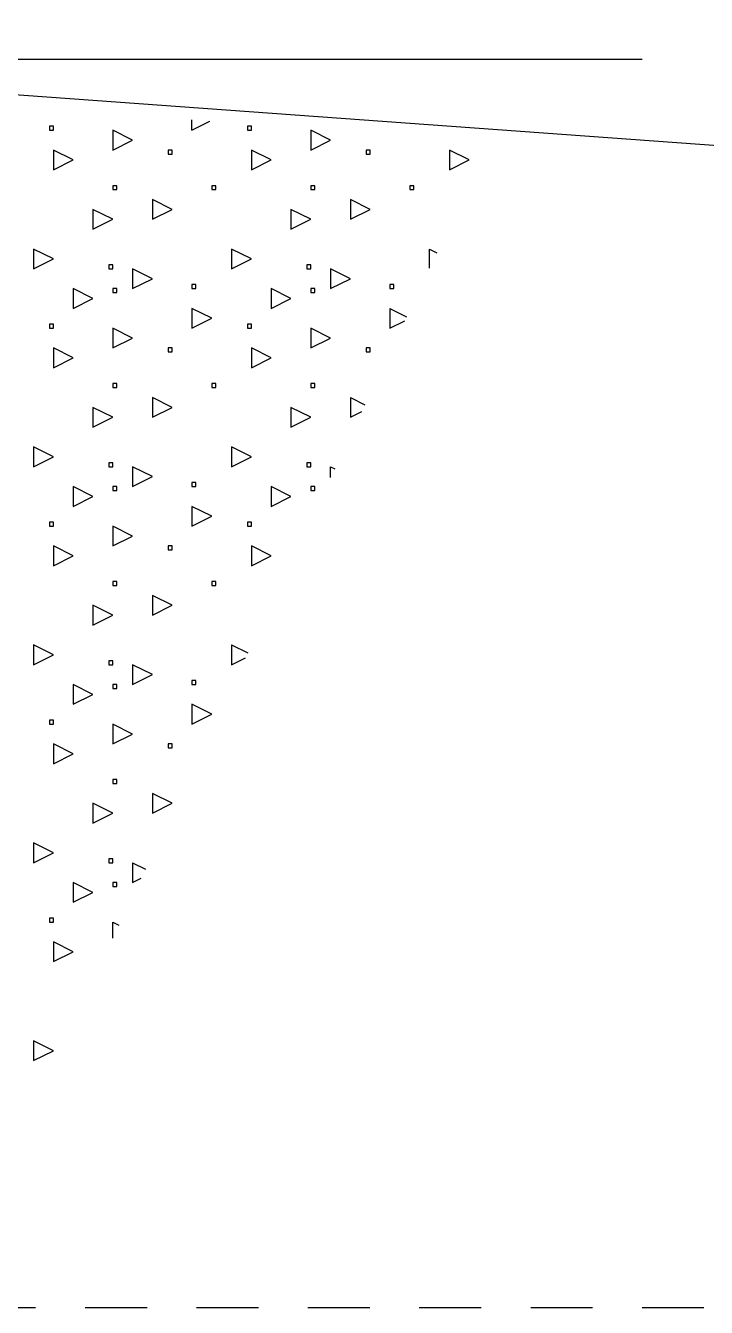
# Model space of a CAD drawing. Header units: metres. Extents: x -220 to 294, y -29 to 18.
# Drawn here: x 36.173 to 37.548, y -7.8 to -5.21 of the extents above; entities that cross this region are included whole.
import ezdxf

# ---------------------------------------------------------------- set-up
doc = ezdxf.new("R2010")
doc.units = ezdxf.units.M
doc.header["$MEASUREMENT"] = 0
doc.linetypes.add('DASHED4', pattern=[0.1875, 0.125, -0.0625])
for name, color, linetype in [('Cizgi', 7, 'Continuous'), ('Rota', 7, 'Continuous'), ('Tarama', 7, 'Continuous')]:
    doc.layers.add(name, color=color, linetype=linetype)

msp = doc.modelspace()

# ---------------------------------------------------------------- linework, layer by layer
at = {"layer": 'Cizgi', "color": 241, "linetype": 'Continuous', "lineweight": -3}
msp.add_lwpolyline([(34.2186, -5.2776), (37.4186, -5.2776)], dxfattribs=at)
at = {"layer": 'Cizgi', "color": 73, "linetype": 'DASHED4', "lineweight": -3}
msp.add_lwpolyline([(34.2686, -7.8), (40.7186, -7.8)], dxfattribs=at)
at = {"layer": 'Rota', "color": 18, "linetype": 'Continuous', "lineweight": -3}
msp.add_lwpolyline([(38.6686, -5.5325), (34.2186, -5.21)], dxfattribs=at)
at = {"layer": 'Tarama', "color": 251, "linetype": 'Continuous', "lineweight": -3}
for points in [[(36.5094, -5.4214), (36.5094, -5.4006)], [(36.5094, -5.4214), (36.5455, -5.4033)], [(36.2294, -5.4134), (36.2214, -5.4134)], [(36.2214, -5.4134), (36.2214, -5.4214)], [(36.2214, -5.4214), (36.2294, -5.4214)], [(36.2294, -5.4214), (36.2294, -5.4134)], [(36.3894, -5.4414), (36.3494, -5.4214)], [(36.3494, -5.4214), (36.3494, -5.4614)], [(36.6294, -5.4134), (36.6214, -5.4134)], [(36.6214, -5.4134), (36.6214, -5.4214)], [(36.6214, -5.4214), (36.6294, -5.4214)], [(36.6294, -5.4214), (36.6294, -5.4134)], [(36.7894, -5.4414), (36.7494, -5.4214)], [(36.7494, -5.4214), (36.7494, -5.4614)], [(36.2694, -5.4814), (36.2294, -5.4614)], [(36.2294, -5.4614), (36.2294, -5.5014)], [(36.3494, -5.4614), (36.3894, -5.4414)], [(36.4694, -5.4614), (36.4614, -5.4614)], [(36.4614, -5.4614), (36.4614, -5.4694)], [(36.4694, -5.4694), (36.4694, -5.4614)], [(36.6694, -5.4814), (36.6294, -5.4614)], [(36.6294, -5.4614), (36.6294, -5.5014)], [(36.7494, -5.4614), (36.7894, -5.4414)], [(36.8694, -5.4614), (36.8614, -5.4614)], [(36.8614, -5.4614), (36.8614, -5.4694)], [(36.8694, -5.4694), (36.8694, -5.4614)], [(37.0694, -5.4814), (37.0294, -5.4614)], [(37.0294, -5.4614), (37.0294, -5.5014)], [(36.2294, -5.5014), (36.2694, -5.4814)], [(36.4614, -5.4694), (36.4694, -5.4694)], [(36.6294, -5.5014), (36.6694, -5.4814)], [(36.8614, -5.4694), (36.8694, -5.4694)], [(37.0294, -5.5014), (37.0694, -5.4814)], [(36.3574, -5.5334), (36.3494, -5.5334)], [(36.3494, -5.5334), (36.3494, -5.5414)], [(36.3494, -5.5414), (36.3574, -5.5414)], [(36.3574, -5.5414), (36.3574, -5.5334)], [(36.5574, -5.5334), (36.5494, -5.5334)], [(36.5494, -5.5334), (36.5494, -5.5414)], [(36.5494, -5.5414), (36.5574, -5.5414)], [(36.5574, -5.5414), (36.5574, -5.5334)], [(36.7574, -5.5334), (36.7494, -5.5334)], [(36.7494, -5.5334), (36.7494, -5.5414)], [(36.7494, -5.5414), (36.7574, -5.5414)], [(36.7574, -5.5414), (36.7574, -5.5334)], [(36.9574, -5.5334), (36.9494, -5.5334)], [(36.9494, -5.5334), (36.9494, -5.5414)], [(36.9494, -5.5414), (36.9574, -5.5414)], [(36.9574, -5.5414), (36.9574, -5.5334)], [(36.4694, -5.5814), (36.4294, -5.5614)], [(36.4294, -5.5614), (36.4294, -5.6014)], [(36.8694, -5.5814), (36.8294, -5.5614)], [(36.8294, -5.5614), (36.8294, -5.6014)], [(36.3494, -5.6014), (36.3094, -5.5814)], [(36.3094, -5.5814), (36.3094, -5.6214)], [(36.4294, -5.6014), (36.4694, -5.5814)], [(36.7494, -5.6014), (36.7094, -5.5814)], [(36.7094, -5.5814), (36.7094, -5.6214)], [(36.8294, -5.6014), (36.8694, -5.5814)], [(36.3094, -5.6214), (36.3494, -5.6014)], [(36.7094, -5.6214), (36.7494, -5.6014)], [(36.2294, -5.6814), (36.1894, -5.6614)], [(36.1894, -5.6614), (36.1894, -5.7014)], [(36.6294, -5.6814), (36.5894, -5.6614)], [(36.5894, -5.6614), (36.5894, -5.7014)], [(36.9894, -5.6614), (37.0042, -5.6688)], [(36.9894, -5.7001), (36.9894, -5.6614)], [(36.1894, -5.7014), (36.2294, -5.6814)], [(36.3494, -5.6934), (36.3414, -5.6934)], [(36.3414, -5.6934), (36.3414, -5.7014)], [(36.3494, -5.7014), (36.3494, -5.6934)], [(36.5894, -5.7014), (36.6294, -5.6814)], [(36.7494, -5.6934), (36.7414, -5.6934)], [(36.7414, -5.6934), (36.7414, -5.7014)], [(36.7494, -5.7014), (36.7494, -5.6934)], [(36.3414, -5.7014), (36.3494, -5.7014)], [(36.4294, -5.7214), (36.3894, -5.7014)], [(36.3894, -5.7014), (36.3894, -5.7414)], [(36.3894, -5.7414), (36.4294, -5.7214)], [(36.7414, -5.7014), (36.7494, -5.7014)], [(36.8294, -5.7214), (36.7894, -5.7014)], [(36.7894, -5.7014), (36.7894, -5.7414)], [(36.7894, -5.7414), (36.8294, -5.7214)], [(36.3094, -5.7614), (36.2694, -5.7414)], [(36.2694, -5.7414), (36.2694, -5.7814)], [(36.3574, -5.7414), (36.3494, -5.7414)], [(36.3494, -5.7414), (36.3494, -5.7494)], [(36.3494, -5.7494), (36.3574, -5.7494)], [(36.3574, -5.7494), (36.3574, -5.7414)], [(36.5174, -5.7334), (36.5094, -5.7334)], [(36.5094, -5.7334), (36.5094, -5.7414)], [(36.5094, -5.7414), (36.5174, -5.7414)], [(36.5174, -5.7414), (36.5174, -5.7334)], [(36.7094, -5.7614), (36.6694, -5.7414)], [(36.6694, -5.7414), (36.6694, -5.7814)], [(36.7574, -5.7414), (36.7494, -5.7414)], [(36.7494, -5.7414), (36.7494, -5.7494)], [(36.7494, -5.7494), (36.7574, -5.7494)], [(36.7574, -5.7494), (36.7574, -5.7414)], [(36.9174, -5.7334), (36.9094, -5.7334)], [(36.9094, -5.7334), (36.9094, -5.7414)], [(36.9094, -5.7414), (36.9174, -5.7414)], [(36.9174, -5.7414), (36.9174, -5.7334)], [(36.2694, -5.7814), (36.3094, -5.7614)], [(36.6694, -5.7814), (36.7094, -5.7614)], [(36.5494, -5.8014), (36.5094, -5.7814)], [(36.5094, -5.7814), (36.5094, -5.8214)], [(36.5094, -5.8214), (36.5494, -5.8014)], [(36.9094, -5.7814), (36.943, -5.7982)], [(36.9094, -5.7814), (36.9094, -5.8214)], [(36.2294, -5.8134), (36.2214, -5.8134)], [(36.2214, -5.8134), (36.2214, -5.8214)], [(36.2214, -5.8214), (36.2294, -5.8214)], [(36.2294, -5.8214), (36.2294, -5.8134)], [(36.3894, -5.8414), (36.3494, -5.8214)], [(36.3494, -5.8214), (36.3494, -5.8614)], [(36.6294, -5.8134), (36.6214, -5.8134)], [(36.6214, -5.8134), (36.6214, -5.8214)], [(36.6214, -5.8214), (36.6294, -5.8214)], [(36.6294, -5.8214), (36.6294, -5.8134)], [(36.7894, -5.8414), (36.7494, -5.8214)], [(36.7494, -5.8214), (36.7494, -5.8614)], [(36.9094, -5.8214), (36.9391, -5.8065)], [(36.3494, -5.8614), (36.3894, -5.8414)], [(36.7494, -5.8614), (36.7894, -5.8414)], [(36.2694, -5.8814), (36.2294, -5.8614)], [(36.2294, -5.8614), (36.2294, -5.9014)], [(36.4694, -5.8614), (36.4614, -5.8614)], [(36.4614, -5.8614), (36.4614, -5.8694)], [(36.4614, -5.8694), (36.4694, -5.8694)], [(36.4694, -5.8694), (36.4694, -5.8614)], [(36.6694, -5.8814), (36.6294, -5.8614)], [(36.6294, -5.8614), (36.6294, -5.9014)], [(36.8694, -5.8614), (36.8614, -5.8614)], [(36.8614, -5.8614), (36.8614, -5.8694)], [(36.8614, -5.8694), (36.8694, -5.8694)], [(36.8694, -5.8694), (36.8694, -5.8614)], [(36.2294, -5.9014), (36.2694, -5.8814)], [(36.6294, -5.9014), (36.6694, -5.8814)], [(36.3574, -5.9334), (36.3494, -5.9334)], [(36.3494, -5.9334), (36.3494, -5.9414)], [(36.3494, -5.9414), (36.3574, -5.9414)], [(36.3574, -5.9414), (36.3574, -5.9334)], [(36.5574, -5.9334), (36.5494, -5.9334)], [(36.5494, -5.9334), (36.5494, -5.9414)], [(36.5494, -5.9414), (36.5574, -5.9414)], [(36.5574, -5.9414), (36.5574, -5.9334)], [(36.7574, -5.9334), (36.7494, -5.9334)], [(36.7494, -5.9334), (36.7494, -5.9414)], [(36.7494, -5.9414), (36.7574, -5.9414)], [(36.7574, -5.9414), (36.7574, -5.9334)], [(36.3494, -6.0014), (36.3094, -5.9814)], [(36.3094, -5.9814), (36.3094, -6.0214)], [(36.4694, -5.9814), (36.4294, -5.9614)], [(36.4294, -5.9614), (36.4294, -6.0014)], [(36.4294, -6.0014), (36.4694, -5.9814)], [(36.7494, -6.0014), (36.7094, -5.9814)], [(36.7094, -5.9814), (36.7094, -6.0214)], [(36.8294, -5.9614), (36.8589, -5.9761)], [(36.8294, -5.9614), (36.8294, -6.0014)], [(36.3094, -6.0214), (36.3494, -6.0014)], [(36.7094, -6.0214), (36.7494, -6.0014)], [(36.8294, -6.0014), (36.8524, -5.9899)], [(36.2294, -6.0814), (36.1894, -6.0614)], [(36.1894, -6.0614), (36.1894, -6.1014)], [(36.1894, -6.1014), (36.2294, -6.0814)], [(36.6294, -6.0814), (36.5894, -6.0614)], [(36.5894, -6.0614), (36.5894, -6.1014)], [(36.5894, -6.1014), (36.6294, -6.0814)], [(36.3494, -6.0934), (36.3414, -6.0934)], [(36.3414, -6.0934), (36.3414, -6.1014)], [(36.3414, -6.1014), (36.3494, -6.1014)], [(36.3494, -6.1014), (36.3494, -6.0934)], [(36.4294, -6.1214), (36.3894, -6.1014)], [(36.3894, -6.1014), (36.3894, -6.1414)], [(36.7494, -6.0934), (36.7414, -6.0934)], [(36.7414, -6.0934), (36.7414, -6.1014)], [(36.7414, -6.1014), (36.7494, -6.1014)], [(36.7494, -6.1014), (36.7494, -6.0934)], [(36.7894, -6.1014), (36.7977, -6.1056)], [(36.7894, -6.1232), (36.7894, -6.1014)], [(36.3894, -6.1414), (36.4294, -6.1214)], [(36.5174, -6.1334), (36.5094, -6.1334)], [(36.5094, -6.1334), (36.5094, -6.1414)], [(36.5174, -6.1414), (36.5174, -6.1334)], [(36.3094, -6.1614), (36.2694, -6.1414)], [(36.2694, -6.1414), (36.2694, -6.1814)], [(36.2694, -6.1814), (36.3094, -6.1614)], [(36.3574, -6.1414), (36.3494, -6.1414)], [(36.3494, -6.1414), (36.3494, -6.1494)], [(36.3494, -6.1494), (36.3574, -6.1494)], [(36.3574, -6.1494), (36.3574, -6.1414)], [(36.5094, -6.1414), (36.5174, -6.1414)], [(36.7094, -6.1614), (36.6694, -6.1414)], [(36.6694, -6.1414), (36.6694, -6.1814)], [(36.6694, -6.1814), (36.7094, -6.1614)], [(36.7574, -6.1414), (36.7494, -6.1414)], [(36.7494, -6.1414), (36.7494, -6.1494)], [(36.7494, -6.1494), (36.7574, -6.1494)], [(36.7574, -6.1494), (36.7574, -6.1414)], [(36.5494, -6.2014), (36.5094, -6.1814)], [(36.5094, -6.1814), (36.5094, -6.2214)], [(36.2294, -6.2134), (36.2214, -6.2134)], [(36.2214, -6.2134), (36.2214, -6.2214)], [(36.2294, -6.2214), (36.2294, -6.2134)], [(36.5094, -6.2214), (36.5494, -6.2014)], [(36.6294, -6.2134), (36.6214, -6.2134)], [(36.6214, -6.2134), (36.6214, -6.2214)], [(36.6294, -6.2214), (36.6294, -6.2134)], [(36.2214, -6.2214), (36.2294, -6.2214)], [(36.3894, -6.2414), (36.3494, -6.2214)], [(36.3494, -6.2214), (36.3494, -6.2614)], [(36.3494, -6.2614), (36.3894, -6.2414)], [(36.6214, -6.2214), (36.6294, -6.2214)], [(36.2694, -6.2814), (36.2294, -6.2614)], [(36.2294, -6.2614), (36.2294, -6.3014)], [(36.4694, -6.2614), (36.4614, -6.2614)], [(36.4614, -6.2614), (36.4614, -6.2694)], [(36.4694, -6.2694), (36.4694, -6.2614)], [(36.6694, -6.2814), (36.6294, -6.2614)], [(36.6294, -6.2614), (36.6294, -6.3014)], [(36.2294, -6.3014), (36.2694, -6.2814)], [(36.4614, -6.2694), (36.4694, -6.2694)], [(36.6294, -6.3014), (36.6694, -6.2814)], [(36.3574, -6.3334), (36.3494, -6.3334)], [(36.3494, -6.3334), (36.3494, -6.3414)], [(36.3494, -6.3414), (36.3574, -6.3414)], [(36.3574, -6.3414), (36.3574, -6.3334)], [(36.5574, -6.3334), (36.5494, -6.3334)], [(36.5494, -6.3334), (36.5494, -6.3414)], [(36.5494, -6.3414), (36.5574, -6.3414)], [(36.5574, -6.3414), (36.5574, -6.3334)], [(36.4694, -6.3814), (36.4294, -6.3614)], [(36.4294, -6.3614), (36.4294, -6.4014)], [(36.3494, -6.4014), (36.3094, -6.3814)], [(36.3094, -6.3814), (36.3094, -6.4214)], [(36.4294, -6.4014), (36.4694, -6.3814)], [(36.3094, -6.4214), (36.3494, -6.4014)], [(36.2294, -6.4814), (36.1894, -6.4614)], [(36.1894, -6.4614), (36.1894, -6.5014)], [(36.5894, -6.4614), (36.6219, -6.4776)], [(36.5894, -6.4614), (36.5894, -6.5014)], [(36.1894, -6.5014), (36.2294, -6.4814)], [(36.3494, -6.4934), (36.3414, -6.4934)], [(36.3414, -6.4934), (36.3414, -6.5014)], [(36.3494, -6.5014), (36.3494, -6.4934)], [(36.5894, -6.5014), (36.6172, -6.4875)], [(36.3414, -6.5014), (36.3494, -6.5014)], [(36.4294, -6.5214), (36.3894, -6.5014)], [(36.3894, -6.5014), (36.3894, -6.5414)], [(36.3894, -6.5414), (36.4294, -6.5214)], [(36.3094, -6.5614), (36.2694, -6.5414)], [(36.2694, -6.5414), (36.2694, -6.5814)], [(36.3574, -6.5414), (36.3494, -6.5414)], [(36.3494, -6.5414), (36.3494, -6.5494)], [(36.3494, -6.5494), (36.3574, -6.5494)], [(36.3574, -6.5494), (36.3574, -6.5414)], [(36.5174, -6.5334), (36.5094, -6.5334)], [(36.5094, -6.5334), (36.5094, -6.5414)], [(36.5094, -6.5414), (36.5174, -6.5414)], [(36.5174, -6.5414), (36.5174, -6.5334)], [(36.2694, -6.5814), (36.3094, -6.5614)], [(36.5494, -6.6014), (36.5094, -6.5814)], [(36.5094, -6.5814), (36.5094, -6.6214)], [(36.5094, -6.6214), (36.5494, -6.6014)], [(36.2294, -6.6134), (36.2214, -6.6134)], [(36.2214, -6.6134), (36.2214, -6.6214)], [(36.2214, -6.6214), (36.2294, -6.6214)], [(36.2294, -6.6214), (36.2294, -6.6134)], [(36.3894, -6.6414), (36.3494, -6.6214)], [(36.3494, -6.6214), (36.3494, -6.6614)], [(36.3494, -6.6614), (36.3894, -6.6414)], [(36.2694, -6.6814), (36.2294, -6.6614)], [(36.2294, -6.6614), (36.2294, -6.7014)], [(36.2294, -6.7014), (36.2694, -6.6814)], [(36.4694, -6.6614), (36.4614, -6.6614)], [(36.4614, -6.6614), (36.4614, -6.6694)], [(36.4614, -6.6694), (36.4694, -6.6694)], [(36.4694, -6.6694), (36.4694, -6.6614)], [(36.3574, -6.7334), (36.3494, -6.7334)], [(36.3494, -6.7334), (36.3494, -6.7414)], [(36.3574, -6.7414), (36.3574, -6.7334)], [(36.3494, -6.7414), (36.3574, -6.7414)], [(36.3494, -6.8014), (36.3094, -6.7814)], [(36.3094, -6.7814), (36.3094, -6.8214)], [(36.4694, -6.7814), (36.4294, -6.7614)], [(36.4294, -6.7614), (36.4294, -6.8014)], [(36.4294, -6.8014), (36.4694, -6.7814)], [(36.3094, -6.8214), (36.3494, -6.8014)], [(36.2294, -6.8814), (36.1894, -6.8614)], [(36.1894, -6.8614), (36.1894, -6.9014)], [(36.1894, -6.9014), (36.2294, -6.8814)], [(36.3494, -6.8934), (36.3414, -6.8934)], [(36.3414, -6.8934), (36.3414, -6.9014)], [(36.3414, -6.9014), (36.3494, -6.9014)], [(36.3494, -6.9014), (36.3494, -6.8934)], [(36.3894, -6.9014), (36.4154, -6.9144)], [(36.3894, -6.9014), (36.3894, -6.9414)], [(36.3894, -6.9414), (36.4068, -6.9327)], [(36.3094, -6.9614), (36.2694, -6.9414)], [(36.2694, -6.9414), (36.2694, -6.9814)], [(36.2694, -6.9814), (36.3094, -6.9614)], [(36.3574, -6.9414), (36.3494, -6.9414)], [(36.3494, -6.9414), (36.3494, -6.9494)], [(36.3494, -6.9494), (36.3574, -6.9494)], [(36.3574, -6.9494), (36.3574, -6.9414)], [(36.2294, -7.0134), (36.2214, -7.0134)], [(36.2214, -7.0134), (36.2214, -7.0214)], [(36.2294, -7.0214), (36.2294, -7.0134)], [(36.2214, -7.0214), (36.2294, -7.0214)], [(36.3494, -7.0214), (36.3619, -7.0276)], [(36.3494, -7.0541), (36.3494, -7.0214)], [(36.2694, -7.0814), (36.2294, -7.0614)], [(36.2294, -7.0614), (36.2294, -7.1014)], [(36.2294, -7.1014), (36.2694, -7.0814)], [(36.2294, -7.2814), (36.1894, -7.2614)], [(36.1894, -7.2614), (36.1894, -7.3014)], [(36.1894, -7.3014), (36.2294, -7.2814)]]:
    msp.add_lwpolyline(points, dxfattribs=at)

doc.saveas('drawing.dxf')
